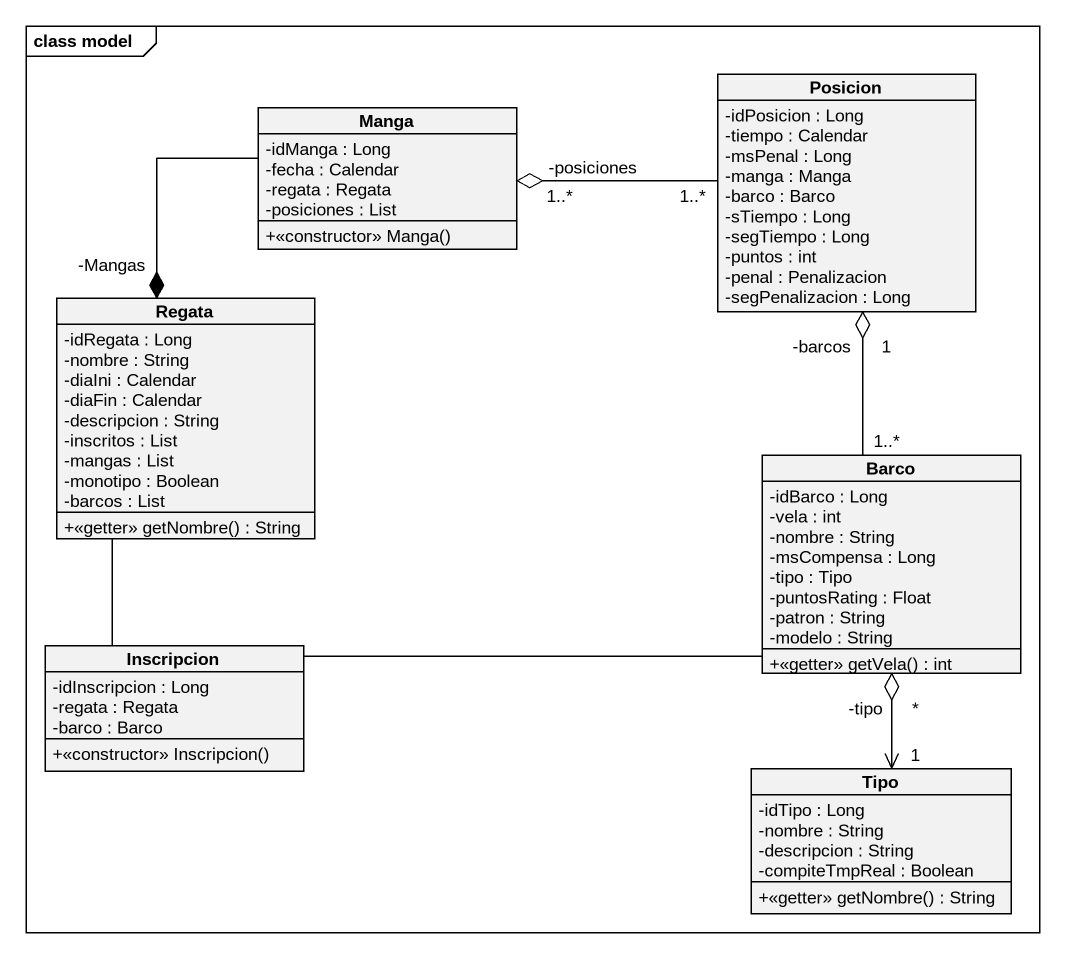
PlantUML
@startuml
mainframe class model
hide circle
hide empty members
skinparam classAttributeIconSize 0
class Posicion {
  -idPosicion : Long
  -tiempo : Calendar
  -msPenal : Long
  -manga : Manga
  -barco : Barco
  -sTiempo : Long
  -segTiempo : Long
  -puntos : int
  -penal : Penalizacion
  -segPenalizacion : Long
}
class Manga {
  -idManga : Long
  -fecha : Calendar
  -regata : Regata
  -posiciones : List
  +<<constructor>> Manga()
}
class Regata {
  -idRegata : Long
  -nombre : String
  -diaIni : Calendar
  -diaFin : Calendar
  -descripcion : String
  -inscritos : List
  -mangas : List
  -monotipo : Boolean
  -barcos : List
  +<<getter>> getNombre() : String
}
class Barco {
  -idBarco : Long
  -vela : int
  -nombre : String
  -msCompensa : Long
  -tipo : Tipo
  -puntosRating : Float
  -patron : String
  -modelo : String
  +<<getter>> getVela() : int
}
class Inscripcion {
  -idInscripcion : Long
  -regata : Regata
  -barco : Barco
  +<<constructor>> Inscripcion()
}
class Tipo {
  -idTipo : Long
  -nombre : String
  -descripcion : String
  -compiteTmpReal : Boolean
  +<<getter>> getNombre() : String
}
Posicion "-barcos\n1" o-- "1..*" Barco
Manga "-posiciones\n1..*" o-right- "1..*" Posicion
Regata "-Mangas" *-up- Manga
Regata -- Inscripcion
Barco "*\n-tipo" o--> "1" Tipo
Inscripcion -right- Barco
@enduml
